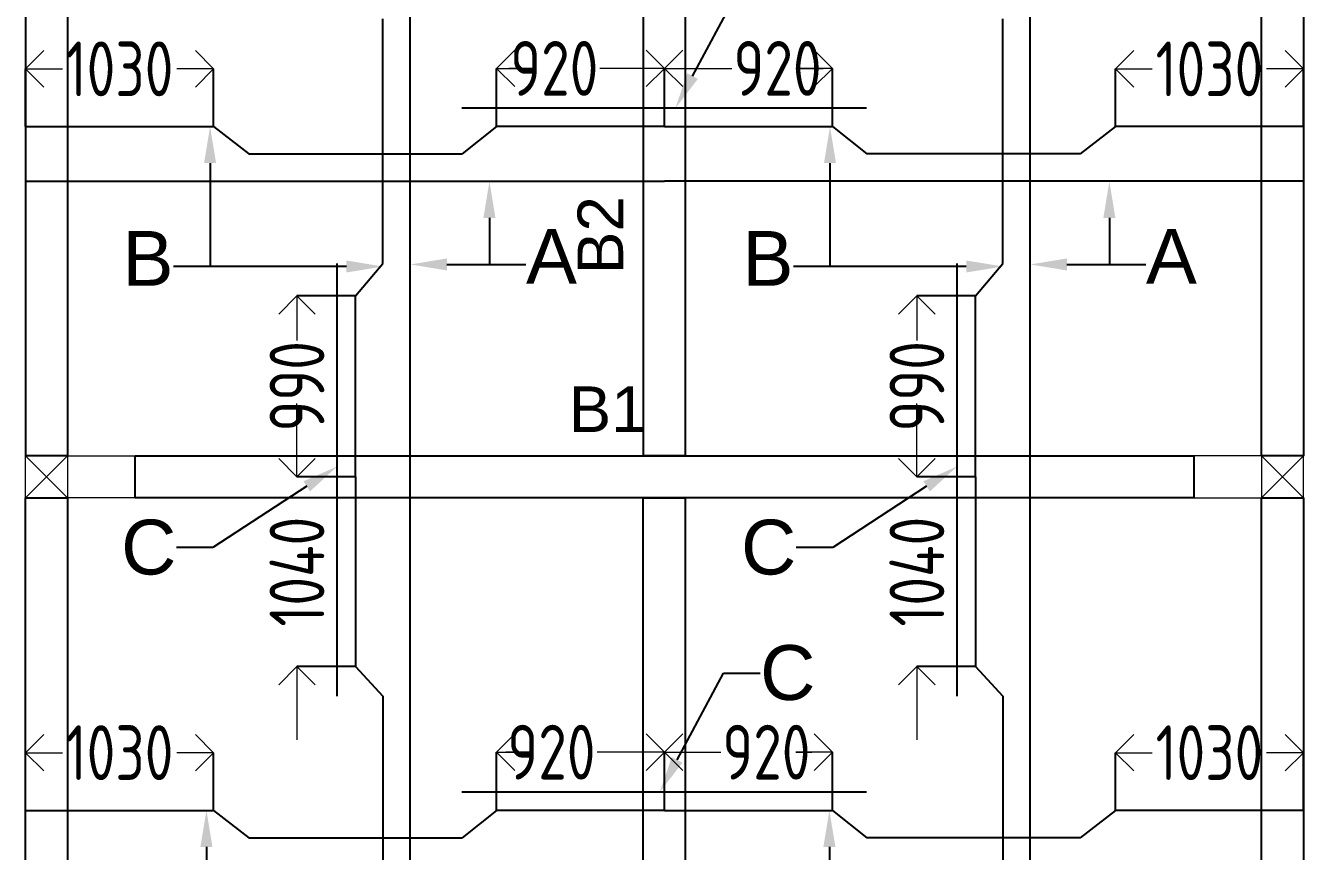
# Model space of a CAD drawing. Header units: inches. Extents: x -605 to 2991212, y -2872845 to 0.
# Drawn here: x 2827414 to 2834414, y -2288037 to -2283515 of the extents above; entities that cross this region are included whole.
import ezdxf
from ezdxf import colors
from ezdxf.entities.mleader import LeaderData, LeaderLine
from ezdxf.enums import TextEntityAlignment as Align
from ezdxf.math import Vec2, Vec3

# ---------------------------------------------------------------- set-up
doc = ezdxf.new("R2010")
doc.units = ezdxf.units.IN
doc.header["$LTSCALE"] = 600
doc.header["$MEASUREMENT"] = 0
for name, color, linetype, lineweight in [('rDIMension', 1, 'Continuous', 18), ('rRCC 2', 40, 'Continuous', 15), ('rREINF 1', 1, 'Continuous', 25)]:
    doc.layers.add(name, color=color, linetype=linetype, lineweight=lineweight)
doc.layers.add('see level', color=2, linetype='Continuous')
doc.styles.add('DIM', font='geniso.shx', dxfattribs={"width": 0.85})
doc.styles.get("Standard").update_dxf_attribs({"font": 'arial.ttf'})
doc.dimstyles.new('ST-100', dxfattribs={"dimscale": 100, "dimtxt": 2.5, "dimasz": 2, "dimexe": 0.18, "dimexo": 0.0625, "dimgap": 0.2, "dimtad": 0, "dimdec": 0, "dimzin": 0, "dimdsep": 46, "dimtxsty": 'DIM', "dimblk": 'OPEN90', "dimcen": 0.09, "dimclrd": 256, "dimclrt": 7, "dimadec": 0, "dimazin": 0, "dimtfac": 1, "dimtdec": 0, "dimtofl": 0, "dimtmove": 0, "dimatfit": 3, "dimldrblk": 'OPEN90', "dimfxl": 1, "dimtolj": 1, "dimtzin": 0, "dimlwd": -1, "dimarcsym": 0})

# ---------------------------------------------------------------- blocks, each defined once
blk = doc.blocks.new('_Open90')
at = {"color": 0, "linetype": 'ByBlock', "lineweight": -2}
for p, q in [((-0.5, 0.5), (0, 0)), ((0, 0), (-1, 0)), ((0, 0), (-0.5, -0.5))]:
    blk.add_line(p, q, dxfattribs=at)
blk = doc.blocks.new('*D1298')
at = {"layer": 'Defpoints', "color": 0, "linetype": 'ByBlock'}
for p in [(2828444.5, -2283752), (2827414.5, -2284067.7), (2828444.5, -2284067.7)]:
    blk.add_point(p, dxfattribs=at)
at = {"layer": 'rDIMension', "color": 0, "linetype": 'ByBlock', "lineweight": -2}
for p, q in [((2827414.5, -2284067.7), (2827414.5, -2283752)), ((2828444.5, -2284067.7), (2828444.5, -2283752))]:
    blk.add_line(p, q, dxfattribs=at)
at = {"layer": 'rDIMension'}
for p, q in [((2827614.5, -2283752), (2827616.1, -2283752)), ((2828244.5, -2283752), (2828242.8, -2283752))]:
    blk.add_line(p, q, dxfattribs=at)
at = {"layer": 'rDIMension', "linetype": 'ByBlock', "xscale": 200, "yscale": 200, "zscale": 200, "rotation": 180}
blk.add_blockref('_Open90', (2827414.5, -2283752), dxfattribs=at)
at = {"layer": 'rDIMension', "linetype": 'ByBlock', "xscale": 200, "yscale": 200, "zscale": 200}
blk.add_blockref('_Open90', (2828444.5, -2283752), dxfattribs=at)
at = {"layer": 'rDIMension', "color": 7, "linetype": 'ByBlock', "insert": (2827929.5, -2283752), "char_height": 300, "attachment_point": 5, "style": 'DIM'}
blk.add_mtext('\\A1;1030', dxfattribs=at)
blk = doc.blocks.new('*D1299')
at = {"layer": 'Defpoints', "color": 0, "linetype": 'ByBlock'}
for p in [(2830914.5, -2283749.3), (2829994.5, -2284067.7), (2830914.5, -2284067.7)]:
    blk.add_point(p, dxfattribs=at)
at = {"layer": 'rDIMension', "color": 0, "linetype": 'ByBlock', "lineweight": -2}
for p, q in [((2829994.5, -2284067.7), (2829994.5, -2283749.3)), ((2830914.5, -2284067.7), (2830914.5, -2283749.3))]:
    blk.add_line(p, q, dxfattribs=at)
at = {"layer": 'rDIMension'}
for p, q in [((2830194.5, -2283749.3), (2830061.2, -2283749.3)), ((2830714.5, -2283749.3), (2830560.4, -2283749.3))]:
    blk.add_line(p, q, dxfattribs=at)
at = {"layer": 'rDIMension', "linetype": 'ByBlock', "xscale": 200, "yscale": 200, "zscale": 200, "rotation": 180}
blk.add_blockref('_Open90', (2829994.5, -2283749.3), dxfattribs=at)
at = {"layer": 'rDIMension', "linetype": 'ByBlock', "xscale": 200, "yscale": 200, "zscale": 200}
blk.add_blockref('_Open90', (2830914.5, -2283749.3), dxfattribs=at)
at = {"layer": 'rDIMension', "color": 7, "linetype": 'ByBlock', "insert": (2830310.8, -2283749.3), "char_height": 300, "attachment_point": 5, "style": 'DIM'}
blk.add_mtext('\\A1;920', dxfattribs=at)
blk = doc.blocks.new('*D1300')
at = {"layer": 'Defpoints', "color": 0, "linetype": 'ByBlock'}
for p in [(2833384.5, -2283752), (2833384.5, -2284067.7), (2834414.5, -2284067.7)]:
    blk.add_point(p, dxfattribs=at)
at = {"layer": 'rDIMension', "color": 0, "linetype": 'ByBlock', "lineweight": -2}
for p, q in [((2833384.5, -2284067.7), (2833384.5, -2283752)), ((2834414.5, -2284067.7), (2834414.5, -2283752))]:
    blk.add_line(p, q, dxfattribs=at)
at = {"layer": 'rDIMension'}
for p, q in [((2833584.5, -2283752), (2833586.1, -2283752)), ((2834214.5, -2283752), (2834212.8, -2283752))]:
    blk.add_line(p, q, dxfattribs=at)
at = {"layer": 'rDIMension', "linetype": 'ByBlock', "xscale": 200, "yscale": 200, "zscale": 200, "rotation": 180}
blk.add_blockref('_Open90', (2833384.5, -2283752), dxfattribs=at)
at = {"layer": 'rDIMension', "linetype": 'ByBlock', "xscale": 200, "yscale": 200, "zscale": 200}
blk.add_blockref('_Open90', (2834414.5, -2283752), dxfattribs=at)
at = {"layer": 'rDIMension', "color": 7, "linetype": 'ByBlock', "insert": (2833899.5, -2283752), "char_height": 300, "attachment_point": 5, "style": 'DIM'}
blk.add_mtext('\\A1;1030', dxfattribs=at)
blk = doc.blocks.new('*D1301')
at = {"layer": 'Defpoints', "color": 0, "linetype": 'ByBlock'}
for p in [(2830914.5, -2283749.3), (2830914.5, -2284067.7), (2831834.5, -2284067.7)]:
    blk.add_point(p, dxfattribs=at)
at = {"layer": 'rDIMension', "color": 0, "linetype": 'ByBlock', "lineweight": -2}
for p, q in [((2830914.5, -2284067.7), (2830914.5, -2283749.3)), ((2831834.5, -2284067.7), (2831834.5, -2283749.3))]:
    blk.add_line(p, q, dxfattribs=at)
at = {"layer": 'rDIMension'}
for p, q in [((2831114.5, -2283749.3), (2831284.2, -2283749.3)), ((2831634.5, -2283749.3), (2831783.4, -2283749.3))]:
    blk.add_line(p, q, dxfattribs=at)
at = {"layer": 'rDIMension', "linetype": 'ByBlock', "xscale": 200, "yscale": 200, "zscale": 200, "rotation": 180}
blk.add_blockref('_Open90', (2830914.5, -2283749.3), dxfattribs=at)
at = {"layer": 'rDIMension', "linetype": 'ByBlock', "xscale": 200, "yscale": 200, "zscale": 200}
blk.add_blockref('_Open90', (2831834.5, -2283749.3), dxfattribs=at)
at = {"layer": 'rDIMension', "color": 7, "linetype": 'ByBlock', "insert": (2831533.8, -2283749.3), "char_height": 300, "attachment_point": 5, "style": 'DIM'}
blk.add_mtext('\\A1;920', dxfattribs=at)
blk = doc.blocks.new('*D1302')
at = {"layer": 'Defpoints', "color": 0, "linetype": 'ByBlock'}
for p in [(2828444.5, -2287496.1), (2827414.5, -2287811.8), (2828444.5, -2287811.8)]:
    blk.add_point(p, dxfattribs=at)
at = {"layer": 'rDIMension', "color": 0, "linetype": 'ByBlock', "lineweight": -2}
for p, q in [((2827414.5, -2287811.8), (2827414.5, -2287496.1)), ((2828444.5, -2287811.8), (2828444.5, -2287496.1))]:
    blk.add_line(p, q, dxfattribs=at)
at = {"layer": 'rDIMension'}
for p, q in [((2827614.5, -2287496.1), (2827616.1, -2287496.1)), ((2828244.5, -2287496.1), (2828242.8, -2287496.1))]:
    blk.add_line(p, q, dxfattribs=at)
at = {"layer": 'rDIMension', "linetype": 'ByBlock', "xscale": 200, "yscale": 200, "zscale": 200, "rotation": 180}
blk.add_blockref('_Open90', (2827414.5, -2287496.1), dxfattribs=at)
at = {"layer": 'rDIMension', "linetype": 'ByBlock', "xscale": 200, "yscale": 200, "zscale": 200}
blk.add_blockref('_Open90', (2828444.5, -2287496.1), dxfattribs=at)
at = {"layer": 'rDIMension', "color": 7, "linetype": 'ByBlock', "insert": (2827929.5, -2287496.1), "char_height": 300, "attachment_point": 5, "style": 'DIM'}
blk.add_mtext('\\A1;1030', dxfattribs=at)
blk = doc.blocks.new('*D1303')
at = {"layer": 'Defpoints', "color": 0, "linetype": 'ByBlock'}
for p in [(2830914.5, -2287493.4), (2829994.5, -2287811.8), (2830914.5, -2287811.8)]:
    blk.add_point(p, dxfattribs=at)
at = {"layer": 'rDIMension', "color": 0, "linetype": 'ByBlock', "lineweight": -2}
for p, q in [((2829994.5, -2287811.8), (2829994.5, -2287493.4)), ((2830914.5, -2287811.8), (2830914.5, -2287493.4))]:
    blk.add_line(p, q, dxfattribs=at)
at = {"layer": 'rDIMension'}
for p, q in [((2830194.5, -2287493.4), (2830045.6, -2287493.4)), ((2830714.5, -2287493.4), (2830544.8, -2287493.4))]:
    blk.add_line(p, q, dxfattribs=at)
at = {"layer": 'rDIMension', "linetype": 'ByBlock', "xscale": 200, "yscale": 200, "zscale": 200, "rotation": 180}
blk.add_blockref('_Open90', (2829994.5, -2287493.4), dxfattribs=at)
at = {"layer": 'rDIMension', "linetype": 'ByBlock', "xscale": 200, "yscale": 200, "zscale": 200}
blk.add_blockref('_Open90', (2830914.5, -2287493.4), dxfattribs=at)
at = {"layer": 'rDIMension', "color": 7, "linetype": 'ByBlock', "insert": (2830295.2, -2287493.4), "char_height": 300, "attachment_point": 5, "style": 'DIM'}
blk.add_mtext('\\A1;920', dxfattribs=at)
blk = doc.blocks.new('*D1304')
at = {"layer": 'Defpoints', "color": 0, "linetype": 'ByBlock'}
for p in [(2833384.5, -2287496.1), (2833384.5, -2287811.8), (2834414.5, -2287811.8)]:
    blk.add_point(p, dxfattribs=at)
at = {"layer": 'rDIMension', "color": 0, "linetype": 'ByBlock', "lineweight": -2}
for p, q in [((2833384.5, -2287811.8), (2833384.5, -2287496.1)), ((2834414.5, -2287811.8), (2834414.5, -2287496.1))]:
    blk.add_line(p, q, dxfattribs=at)
at = {"layer": 'rDIMension'}
for p, q in [((2833584.5, -2287496.1), (2833586.1, -2287496.1)), ((2834214.5, -2287496.1), (2834212.8, -2287496.1))]:
    blk.add_line(p, q, dxfattribs=at)
at = {"layer": 'rDIMension', "linetype": 'ByBlock', "xscale": 200, "yscale": 200, "zscale": 200, "rotation": 180}
blk.add_blockref('_Open90', (2833384.5, -2287496.1), dxfattribs=at)
at = {"layer": 'rDIMension', "linetype": 'ByBlock', "xscale": 200, "yscale": 200, "zscale": 200}
blk.add_blockref('_Open90', (2834414.5, -2287496.1), dxfattribs=at)
at = {"layer": 'rDIMension', "color": 7, "linetype": 'ByBlock', "insert": (2833899.5, -2287496.1), "char_height": 300, "attachment_point": 5, "style": 'DIM'}
blk.add_mtext('\\A1;1030', dxfattribs=at)
blk = doc.blocks.new('*D1188')
at = {"layer": 'Defpoints', "color": 0, "linetype": 'ByBlock'}
for p in [(2829222, -2285985), (2828901.3, -2287025), (2829222, -2287025)]:
    blk.add_point(p, dxfattribs=at)
at = {"layer": 'rDIMension'}
for p, q in [((2828901.3, -2285785), (2828901.3, -2285585)), ((2828901.3, -2287225), (2828901.3, -2287425))]:
    blk.add_line(p, q, dxfattribs=at)
at = {"layer": 'rDIMension', "color": 0, "linetype": 'ByBlock', "lineweight": -2}
for p, q in [((2829222, -2285985), (2828901.3, -2285985)), ((2829222, -2287025), (2828901.3, -2287025))]:
    blk.add_line(p, q, dxfattribs=at)
at = {"layer": 'rDIMension', "linetype": 'ByBlock', "xscale": 200, "yscale": 200, "zscale": 200}
for p, rotation in [((2828901.3, -2285985), 270), ((2828901.3, -2287025), 90)]:
    blk.add_blockref('_Open90', p, dxfattribs=dict(at, rotation=rotation))
at = {"layer": 'rDIMension', "color": 7, "linetype": 'ByBlock', "insert": (2828901.3, -2286505), "char_height": 300, "attachment_point": 5, "rotation": 90, "style": 'DIM'}
blk.add_mtext('\\A1;1040', dxfattribs=at)
blk = doc.blocks.new('*D1190')
at = {"layer": 'Defpoints', "color": 0, "linetype": 'ByBlock'}
for p in [(2832617.8, -2285985), (2832297.1, -2287025), (2832617.8, -2287025)]:
    blk.add_point(p, dxfattribs=at)
at = {"layer": 'rDIMension'}
for p, q in [((2832297.1, -2285785), (2832297.1, -2285585)), ((2832297.1, -2287225), (2832297.1, -2287425))]:
    blk.add_line(p, q, dxfattribs=at)
at = {"layer": 'rDIMension', "color": 0, "linetype": 'ByBlock', "lineweight": -2}
for p, q in [((2832617.8, -2285985), (2832297.1, -2285985)), ((2832617.8, -2287025), (2832297.1, -2287025))]:
    blk.add_line(p, q, dxfattribs=at)
at = {"layer": 'rDIMension', "linetype": 'ByBlock', "xscale": 200, "yscale": 200, "zscale": 200}
for p, rotation in [((2832297.1, -2285985), 270), ((2832297.1, -2287025), 90)]:
    blk.add_blockref('_Open90', p, dxfattribs=dict(at, rotation=rotation))
at = {"layer": 'rDIMension', "color": 7, "linetype": 'ByBlock', "insert": (2832297.1, -2286505), "char_height": 300, "attachment_point": 5, "rotation": 90, "style": 'DIM'}
blk.add_mtext('\\A1;1040', dxfattribs=at)
blk = doc.blocks.new('*D1191')
at = {"layer": 'Defpoints', "color": 0, "linetype": 'ByBlock'}
for p in [(2831834.5, -2287493.4), (2830914.5, -2287811.8), (2831834.5, -2287811.8)]:
    blk.add_point(p, dxfattribs=at)
at = {"layer": 'rDIMension', "color": 0, "linetype": 'ByBlock', "lineweight": -2}
for p, q in [((2830914.5, -2287811.8), (2830914.5, -2287493.4)), ((2831834.5, -2287811.8), (2831834.5, -2287493.4))]:
    blk.add_line(p, q, dxfattribs=at)
at = {"layer": 'rDIMension'}
for p, q in [((2831114.5, -2287493.4), (2831223.2, -2287493.4)), ((2831634.5, -2287493.4), (2831722.4, -2287493.4))]:
    blk.add_line(p, q, dxfattribs=at)
at = {"layer": 'rDIMension', "linetype": 'ByBlock', "xscale": 200, "yscale": 200, "zscale": 200, "rotation": 180}
blk.add_blockref('_Open90', (2830914.5, -2287493.4), dxfattribs=at)
at = {"layer": 'rDIMension', "linetype": 'ByBlock', "xscale": 200, "yscale": 200, "zscale": 200}
blk.add_blockref('_Open90', (2831834.5, -2287493.4), dxfattribs=at)
at = {"layer": 'rDIMension', "color": 7, "linetype": 'ByBlock', "insert": (2831472.8, -2287493.4), "char_height": 300, "attachment_point": 5, "style": 'DIM'}
blk.add_mtext('\\A1;920', dxfattribs=at)
blk = doc.blocks.new('*D1192')
at = {"layer": 'Defpoints', "color": 0, "linetype": 'ByBlock'}
for p in [(2828901.3, -2284995), (2829222, -2284995), (2829222, -2285985)]:
    blk.add_point(p, dxfattribs=at)
at = {"layer": 'rDIMension', "color": 0, "linetype": 'ByBlock', "lineweight": -2}
for p, q in [((2829222, -2284995), (2828901.3, -2284995)), ((2829222, -2285985), (2828901.3, -2285985))]:
    blk.add_line(p, q, dxfattribs=at)
at = {"layer": 'rDIMension'}
for p, q in [((2828901.3, -2285195), (2828901.3, -2285239.9)), ((2828901.3, -2285785), (2828901.3, -2285740.1))]:
    blk.add_line(p, q, dxfattribs=at)
at = {"layer": 'rDIMension', "linetype": 'ByBlock', "xscale": 200, "yscale": 200, "zscale": 200}
for p, rotation in [((2828901.3, -2284995), 90), ((2828901.3, -2285985), 270)]:
    blk.add_blockref('_Open90', p, dxfattribs=dict(at, rotation=rotation))
at = {"layer": 'rDIMension', "color": 7, "linetype": 'ByBlock', "insert": (2828901.3, -2285490), "char_height": 300, "attachment_point": 5, "rotation": 90, "style": 'DIM'}
blk.add_mtext('\\A1;990', dxfattribs=at)
blk = doc.blocks.new('*D1194')
at = {"layer": 'Defpoints', "color": 0, "linetype": 'ByBlock'}
for p in [(2832297.1, -2284995), (2832617.8, -2284995), (2832617.8, -2285985)]:
    blk.add_point(p, dxfattribs=at)
at = {"layer": 'rDIMension', "color": 0, "linetype": 'ByBlock', "lineweight": -2}
for p, q in [((2832617.8, -2284995), (2832297.1, -2284995)), ((2832617.8, -2285985), (2832297.1, -2285985))]:
    blk.add_line(p, q, dxfattribs=at)
at = {"layer": 'rDIMension'}
for p, q in [((2832297.1, -2285195), (2832297.1, -2285239.9)), ((2832297.1, -2285785), (2832297.1, -2285740.1))]:
    blk.add_line(p, q, dxfattribs=at)
at = {"layer": 'rDIMension', "linetype": 'ByBlock', "xscale": 200, "yscale": 200, "zscale": 200}
for p, rotation in [((2832297.1, -2284995), 90), ((2832297.1, -2285985), 270)]:
    blk.add_blockref('_Open90', p, dxfattribs=dict(at, rotation=rotation))
at = {"layer": 'rDIMension', "color": 7, "linetype": 'ByBlock', "insert": (2832297.1, -2285490), "char_height": 300, "attachment_point": 5, "rotation": 90, "style": 'DIM'}
blk.add_mtext('\\A1;990', dxfattribs=at)

msp = doc.modelspace()

# ---------------------------------------------------------------- linework, layer by layer
at = {"color": 4, "linetype": 'ByBlock'}
for points in [[(2829522, -2285985), (2829522, -2282310.6)], [(2832917.8, -2285985), (2832917.8, -2282310.6)], [(2829372, -2284818.2), (2829372, -2283477.4)], [(2832767.8, -2284818.2), (2832767.8, -2283477.4)], [(2832020.5, -2283967.7), (2829804, -2283967.7)], [(2827414.5, -2284067.7), (2828444.5, -2284067.7), (2828637.7, -2284217.7)], [(2830914.5, -2284067.7), (2829994.5, -2284067.7), (2829806.2, -2284217.7)], [(2830914.5, -2284067.7), (2831834.5, -2284067.7), (2832022.7, -2284217.7)], [(2834414.5, -2284067.7), (2833384.5, -2284067.7), (2833191.2, -2284217.7)], [(2828637.7, -2284217.7), (2829806.2, -2284217.7)], [(2833191.2, -2284217.7), (2832022.7, -2284217.7)], [(2827414.5, -2284367.7), (2830914.5, -2284367.7)], [(2834414.5, -2284367.7), (2830914.5, -2284367.7)], [(2829122, -2287186.8), (2829122, -2284818.2)], [(2829222, -2285985), (2829222, -2284995), (2829372, -2284818.2)], [(2832517.8, -2287186.8), (2832517.8, -2284818.2)], [(2832617.8, -2285985), (2832617.8, -2284995), (2832767.8, -2284818.2)], [(2829222, -2285985), (2829222, -2287025), (2829372, -2287186.8)], [(2829522, -2289875), (2829522, -2285985)], [(2832617.8, -2285985), (2832617.8, -2287025), (2832767.8, -2287186.8)], [(2832917.8, -2289875), (2832917.8, -2285985)], [(2829372, -2287186.8), (2829372, -2288673.2)], [(2832767.8, -2287186.8), (2832767.8, -2288673.2)], [(2832020.5, -2287711.8), (2829804, -2287711.8)], [(2827414.5, -2287811.8), (2828444.5, -2287811.8), (2828637.7, -2287961.8)], [(2830914.5, -2287811.8), (2829994.5, -2287811.8), (2829806.2, -2287961.8)], [(2830914.5, -2287811.8), (2831834.5, -2287811.8), (2832022.7, -2287961.8)], [(2834414.5, -2287811.8), (2833384.5, -2287811.8), (2833191.2, -2287961.8)], [(2828637.7, -2287961.8), (2829806.2, -2287961.8)], [(2833191.2, -2287961.8), (2832022.7, -2287961.8)]]:
    msp.add_lwpolyline(points, dxfattribs=at)
at = {"color": 1, "linetype": 'ByBlock'}
for points in [[(2827416.6, -2282425.6), (2827644.5, -2282425.6), (2827644.5, -2285870), (2827416.6, -2285870)], [(2830799.4, -2282425.6), (2831027.3, -2282425.6), (2831027.3, -2285870), (2830799.4, -2285870)], [(2834184.5, -2282425.6), (2834414.5, -2282425.6), (2834414.5, -2285870), (2834184.5, -2285870)], [(2828014.5, -2285870), (2833814.5, -2285870), (2833814.5, -2286100), (2828014.5, -2286100)], [(2827414.5, -2286100), (2827644.5, -2286100), (2827644.5, -2289760), (2827414.5, -2289760)], [(2830797.3, -2286100), (2831027.3, -2286100), (2831027.3, -2289760), (2830797.3, -2289760)], [(2834184.5, -2286100), (2834414.5, -2286100), (2834414.5, -2289760), (2834184.5, -2289760)]]:
    msp.add_lwpolyline(points, close=True, dxfattribs=at)
at = {"layer": 'rRCC 2', "color": 6}
for p, q in [((2827414.5, -2285870), (2827644.5, -2286100)), ((2827414.5, -2286100), (2827644.5, -2285870)), ((2834414.5, -2285870), (2834184.5, -2286100)), ((2834414.5, -2286100), (2834184.5, -2285870))]:
    msp.add_line(p, q, dxfattribs=at)
for points in [[(2827414.5, -2286100), (2827414.5, -2285870), (2828014.5, -2285870), (2828014.5, -2286100)], [(2827414.5, -2285870), (2827644.5, -2285870), (2827644.5, -2286100), (2827414.5, -2286100)], [(2834414.5, -2286100), (2834414.5, -2285870), (2833814.5, -2285870), (2833814.5, -2286100)], [(2834414.5, -2285870), (2834184.5, -2285870), (2834184.5, -2286100), (2834414.5, -2286100)]]:
    msp.add_lwpolyline(points, close=True, dxfattribs=at)
at = {"layer": 'see level', "color": 4, "linetype": 'ByBlock', "lineweight": 20}
msp.add_line((2827644.5, -2285870), (2827414.5, -2285870), dxfattribs=at)

# ---------------------------------------------------------------- texts
at = {"layer": 'rRCC 2'}
msp.add_text('B2', height=250, rotation=90, dxfattribs=at).set_placement((2830563.1, -2284662.3), align=Align.MIDDLE_CENTER)
msp.add_text('B1', height=250, dxfattribs=at).set_placement((2830603.1, -2285615.7), align=Align.MIDDLE_CENTER)

# ---------------------------------------------------------------- dimensions: what is measured, and where the dimension line sits
at = {"layer": 'rDIMension', "color": 1, "linetype": 'ByBlock'}
for base, p1, p2, override, picture, middle in [((2828444.5, -2283752), (2827414.5, -2284067.7), (2828444.5, -2284067.7), {"dimtxt": 3, "dimasz": 2, "dimexe": 0, "dimexo": 0, "dimtmove": 1, "dimfxl": 1.25, "dimtfillclr": 256, "dimarcsym": 2}, '*D1298', (2827929.5, -2283752)), ((2830914.5, -2283749.3), (2829994.5, -2284067.7), (2830914.5, -2284067.7), {"dimtxt": 3, "dimexe": 0, "dimexo": 0, "dimtmove": 1, "dimfxl": 1.25, "dimtfillclr": 256, "dimarcsym": 2}, '*D1299', (2830310.8, -2283749.3)), ((2828444.5, -2287496.1), (2827414.5, -2287811.8), (2828444.5, -2287811.8), {"dimtxt": 3, "dimasz": 2, "dimexe": 0, "dimexo": 0, "dimtmove": 1, "dimfxl": 1.25, "dimtfillclr": 256, "dimarcsym": 2}, '*D1302', (2827929.5, -2287496.1)), ((2830914.5, -2287493.4), (2829994.5, -2287811.8), (2830914.5, -2287811.8), {"dimtxt": 3, "dimexe": 0, "dimexo": 0, "dimtmove": 1, "dimfxl": 1.25, "dimtfillclr": 256, "dimarcsym": 2}, '*D1303', (2830295.2, -2287493.4))]:
    dim = msp.add_linear_dim(base=base, p1=p1, p2=p2, dimstyle='ST-100', override=override, dxfattribs=at)
    dim.commit()
    dim.dimension.update_dxf_attribs({"geometry": picture, "text_midpoint": middle, "dimtype": 160})
for base, p1, p2, override, picture, middle in [((2830914.5, -2283749.3), (2831834.5, -2284067.7), (2830914.5, -2284067.7), {"dimtxt": 3, "dimexe": 0, "dimexo": 0, "dimtmove": 1, "dimfxl": 1.25, "dimtfillclr": 256, "dimarcsym": 2}, '*D1301', (2831533.8, -2283749.3)), ((2833384.5, -2283752), (2834414.5, -2284067.7), (2833384.5, -2284067.7), {"dimtxt": 3, "dimasz": 2, "dimexe": 0, "dimexo": 0, "dimtmove": 1, "dimfxl": 1.25, "dimtfillclr": 256, "dimarcsym": 2}, '*D1300', (2833899.5, -2283752)), ((2833384.5, -2287496.1), (2834414.5, -2287811.8), (2833384.5, -2287811.8), {"dimtxt": 3, "dimasz": 2, "dimexe": 0, "dimexo": 0, "dimtmove": 1, "dimfxl": 1.25, "dimtfillclr": 256, "dimarcsym": 2}, '*D1304', (2833899.5, -2287496.1))]:
    dim = msp.add_linear_dim(base=base, p1=p1, p2=p2, angle=180, dimstyle='ST-100', override=override, dxfattribs=at)
    dim.commit()
    dim.dimension.update_dxf_attribs({"geometry": picture, "text_midpoint": middle, "dimtype": 160})
for base, p1, p2, picture, middle in [((2828901.3, -2284995), (2829222, -2285985), (2829222, -2284995), '*D1192', (2828901.3, -2285490)), ((2832297.1, -2284995), (2832617.8, -2285985), (2832617.8, -2284995), '*D1194', (2832297.1, -2285490)), ((2828901.3, -2287025), (2829222, -2285985), (2829222, -2287025), '*D1188', (2828901.3, -2286505)), ((2832297.1, -2287025), (2832617.8, -2285985), (2832617.8, -2287025), '*D1190', (2832297.1, -2286505))]:
    dim = msp.add_linear_dim(base=base, p1=p1, p2=p2, angle=90, dimstyle='ST-100', override={"dimtxt": 3, "dimexe": 0, "dimexo": 0, "dimtmove": 1, "dimfxl": 1.25, "dimtfillclr": 256, "dimarcsym": 2}, dxfattribs=at)
    dim.commit()
    dim.dimension.update_dxf_attribs({"geometry": picture, "text_midpoint": middle})
at = {"layer": 'rDIMension', "color": 4, "linetype": 'ByBlock'}
dim = msp.add_linear_dim(base=(2831834.5, -2287493.4), p1=(2830914.5, -2287811.8), p2=(2831834.5, -2287811.8), dimstyle='ST-100', override={"dimtxt": 3, "dimexe": 0, "dimexo": 0, "dimtmove": 1, "dimfxl": 1.25, "dimtfillclr": 256, "dimarcsym": 2}, dxfattribs=at)
dim.commit()
dim.dimension.update_dxf_attribs({"geometry": '*D1191', "text_midpoint": (2831472.8, -2287493.4), "dimtype": 160})

# ---------------------------------------------------------------- leaders
at = {"layer": 'rREINF 1', "color": 3, "linetype": 'ByBlock'}
ml = msp.add_multileader_mtext('Standard', dxfattribs=at)
ml.set_content('C', color=3)
ml.set_leader_properties()
ml.build(insert=Vec2(0, 0))
ml.multileader.update_dxf_attribs({"text_top_attachment_type": 0, "text_bottom_attachment_type": 0, "dogleg_length": 200, "arrow_head_size": 200})
ctx = ml.context
ctx.base_point, ctx.char_height, ctx.arrow_head_size, ctx.landing_gap_size, ctx.plane_origin = Vec3(2831523.4, -2283315.8), 300, 200, 0.09, Vec3(2830552.6, -2284218.3)
notes = []
notes.append((ctx, [(0, (1, 1, 0), (2831323.4, -2283315.8), (1, 0), 200, [(0, [(2830974, -2283967.7)], 256, [])])]))
ctx.mtext.insert, ctx.mtext.flow_direction = Vec3(2831523.5, -2283163.3), 5
ml = msp.add_multileader_mtext('Standard', dxfattribs=at)
ml.set_content('B', color=3)
ml.set_leader_properties()
ml.build(insert=Vec2(0, 0))
ml.multileader.update_dxf_attribs({"text_top_attachment_type": 0, "text_bottom_attachment_type": 0, "dogleg_length": 200, "arrow_head_size": 200})
ctx = ml.context
ctx.base_point, ctx.char_height, ctx.arrow_head_size, ctx.landing_gap_size, ctx.plane_origin = Vec3(2827998.5, -2284834.1), 300, 200, 0.09, Vec3(2828459.3, -2284240.9)
ctx.text_align_type = 2
notes.append((ctx, [(0, (1, 1, 0), (2828425.2, -2284834.1), (-1, 0), 200, [(0, [(2828425.2, -2284067.7)], 256, [])])]))
ctx.mtext.insert, ctx.mtext.alignment, ctx.mtext.flow_direction = Vec3(2828225.1, -2284639.7), 3, 5
ml = msp.add_multileader_mtext('Standard', dxfattribs=at)
ml.set_content('B', color=3)
ml.set_leader_properties()
ml.build(insert=Vec2(0, 0))
ml.multileader.update_dxf_attribs({"text_top_attachment_type": 0, "text_bottom_attachment_type": 0, "dogleg_length": 200, "arrow_head_size": 200})
ctx = ml.context
ctx.base_point, ctx.char_height, ctx.arrow_head_size, ctx.landing_gap_size, ctx.plane_origin = Vec3(2831394.3, -2284834.1), 300, 200, 0.09, Vec3(2831855.1, -2284240.9)
ctx.text_align_type = 2
notes.append((ctx, [(0, (1, 1, 0), (2831821, -2284834.1), (-1, 0), 200, [(0, [(2831821, -2284067.7)], 256, [])])]))
ctx.mtext.insert, ctx.mtext.alignment, ctx.mtext.flow_direction = Vec3(2831620.9, -2284639.7), 3, 5
ml = msp.add_multileader_mtext('Standard', dxfattribs=at)
ml.set_content('A', color=3)
ml.set_leader_properties()
ml.build(insert=Vec2(0, 0))
ml.multileader.update_dxf_attribs({"text_top_attachment_type": 0, "text_bottom_attachment_type": 0, "dogleg_length": 200, "arrow_head_size": 200})
ctx = ml.context
ctx.base_point, ctx.char_height, ctx.arrow_head_size, ctx.landing_gap_size, ctx.plane_origin = Vec3(2830155.5, -2284822.9), 300, 200, 0.09, Vec3(2830108.9, -2284229.7)
notes.append((ctx, [(0, (1, 1, 0), (2829955.5, -2284822.9), (1, 0), 200, [(0, [(2829955.5, -2284367.7)], 256, [])])]))
ctx.mtext.insert, ctx.mtext.flow_direction = Vec3(2830155.6, -2284628.5), 5
ml = msp.add_multileader_mtext('Standard', dxfattribs=at)
ml.set_content('A', color=3)
ml.set_leader_properties()
ml.build(insert=Vec2(0, 0))
ml.multileader.update_dxf_attribs({"text_top_attachment_type": 0, "text_bottom_attachment_type": 0, "dogleg_length": 200, "arrow_head_size": 200})
ctx = ml.context
ctx.base_point, ctx.char_height, ctx.arrow_head_size, ctx.landing_gap_size, ctx.plane_origin = Vec3(2833551.3, -2284822.9), 300, 200, 0.09, Vec3(2833504.8, -2284229.7)
notes.append((ctx, [(0, (1, 1, 0), (2833351.3, -2284822.9), (1, 0), 200, [(0, [(2833351.3, -2284367.7)], 256, [])])]))
ctx.mtext.insert, ctx.mtext.flow_direction = Vec3(2833551.4, -2284628.5), 5
ml = msp.add_multileader_mtext('Standard', dxfattribs=at)
ml.set_content('', color=3)
ml.set_leader_properties()
ml.build(insert=Vec2(0, 0))
ml.multileader.update_dxf_attribs({"text_top_attachment_type": 0, "text_bottom_attachment_type": 0, "dogleg_length": 200, "arrow_head_size": 200})
ctx = ml.context
ctx.base_point, ctx.char_height, ctx.arrow_head_size, ctx.landing_gap_size, ctx.plane_origin = Vec3(2828371.4, -2284834.1), 300, 200, 0.09, Vec3(2829175, -2284834.1)
ctx.text_align_type = 2
notes.append((ctx, [(0, (1, 1, 0), (2828571.6, -2284834.1), (-1, 0), 200, [(0, [(2829372, -2284834.1)], 256, [])])]))
ctx.mtext.insert, ctx.mtext.alignment, ctx.mtext.flow_direction = Vec3(2828371.5, -2284684.1), 3, 5
ml = msp.add_multileader_mtext('Standard', dxfattribs=at)
ml.set_content('', color=3)
ml.set_leader_properties()
ml.build(insert=Vec2(0, 0))
ml.multileader.update_dxf_attribs({"text_top_attachment_type": 0, "text_bottom_attachment_type": 0, "dogleg_length": 200, "arrow_head_size": 200})
ctx = ml.context
ctx.base_point, ctx.char_height, ctx.arrow_head_size, ctx.landing_gap_size, ctx.plane_origin = Vec3(2830155.5, -2284822.9), 300, 200, 0.09, Vec3(2829539.7, -2284822.9)
notes.append((ctx, [(0, (1, 1, 0), (2829955.5, -2284822.9), (1, 0), 200, [(0, [(2829522.8, -2284822.9)], 256, [])])]))
ctx.mtext.insert, ctx.mtext.flow_direction = Vec3(2830155.6, -2284672.9), 5
ml = msp.add_multileader_mtext('Standard', dxfattribs=at)
ml.set_content('', color=3)
ml.set_leader_properties()
ml.build(insert=Vec2(0, 0))
ml.multileader.update_dxf_attribs({"text_top_attachment_type": 0, "text_bottom_attachment_type": 0, "dogleg_length": 200, "arrow_head_size": 200})
ctx = ml.context
ctx.base_point, ctx.char_height, ctx.arrow_head_size, ctx.landing_gap_size, ctx.plane_origin = Vec3(2831767.2, -2284834.1), 300, 200, 0.09, Vec3(2832570.8, -2284834.1)
ctx.text_align_type = 2
notes.append((ctx, [(0, (1, 1, 0), (2831967.4, -2284834.1), (-1, 0), 200, [(0, [(2832767.8, -2284834.1)], 256, [])])]))
ctx.mtext.insert, ctx.mtext.alignment, ctx.mtext.flow_direction = Vec3(2831767.3, -2284684.1), 3, 5
ml = msp.add_multileader_mtext('Standard', dxfattribs=at)
ml.set_content('', color=3)
ml.set_leader_properties()
ml.build(insert=Vec2(0, 0))
ml.multileader.update_dxf_attribs({"text_top_attachment_type": 0, "text_bottom_attachment_type": 0, "dogleg_length": 200, "arrow_head_size": 200})
ctx = ml.context
ctx.base_point, ctx.char_height, ctx.arrow_head_size, ctx.landing_gap_size, ctx.plane_origin = Vec3(2833551.3, -2284822.9), 300, 200, 0.09, Vec3(2832935.5, -2284822.9)
notes.append((ctx, [(0, (1, 1, 0), (2833351.3, -2284822.9), (1, 0), 200, [(0, [(2832918.6, -2284822.9)], 256, [])])]))
ctx.mtext.insert, ctx.mtext.flow_direction = Vec3(2833551.4, -2284672.9), 5
ml = msp.add_multileader_mtext('Standard', dxfattribs=at)
ml.set_content('C', color=3)
ml.set_leader_properties()
ml.build(insert=Vec2(0, 0))
ml.multileader.update_dxf_attribs({"text_top_attachment_type": 0, "text_bottom_attachment_type": 0, "dogleg_length": 200, "arrow_head_size": 200})
ctx = ml.context
ctx.base_point, ctx.char_height, ctx.arrow_head_size, ctx.landing_gap_size, ctx.plane_origin = Vec3(2827975.2, -2286373), 300, 200, 0.09, Vec3(2828871.5, -2285970.5)
ctx.text_align_type = 2
notes.append((ctx, [(1, (1, 1, 0), (2828440.6, -2286373), (-1, 0), 200, [(0, [(2829122, -2285928.5)], 256, [])])]))
ctx.mtext.insert, ctx.mtext.alignment, ctx.mtext.flow_direction = Vec3(2828240.5, -2286220.4), 3, 5
ml = msp.add_multileader_mtext('Standard', dxfattribs=at)
ml.set_content('C', color=3)
ml.set_leader_properties()
ml.build(insert=Vec2(0, 0))
ml.multileader.update_dxf_attribs({"text_top_attachment_type": 0, "text_bottom_attachment_type": 0, "dogleg_length": 200, "arrow_head_size": 200})
ctx = ml.context
ctx.base_point, ctx.char_height, ctx.arrow_head_size, ctx.landing_gap_size, ctx.plane_origin = Vec3(2831371, -2286373), 300, 200, 0.09, Vec3(2832267.3, -2285970.5)
ctx.text_align_type = 2
notes.append((ctx, [(1, (1, 1, 0), (2831836.4, -2286373), (-1, 0), 200, [(0, [(2832517.8, -2285928.5)], 256, [])])]))
ctx.mtext.insert, ctx.mtext.alignment, ctx.mtext.flow_direction = Vec3(2831636.3, -2286220.4), 3, 5
ml = msp.add_multileader_mtext('Standard', dxfattribs=at)
ml.set_content('C', color=3)
ml.set_leader_properties()
ml.build(insert=Vec2(0, 0))
ml.multileader.update_dxf_attribs({"text_top_attachment_type": 0, "text_bottom_attachment_type": 0, "dogleg_length": 200, "arrow_head_size": 200})
ctx = ml.context
ctx.base_point, ctx.char_height, ctx.arrow_head_size, ctx.landing_gap_size, ctx.plane_origin = Vec3(2831438.3, -2287059.9), 300, 200, 0.09, Vec3(2830467.4, -2287962.4)
notes.append((ctx, [(0, (1, 1, 0), (2831238.3, -2287059.9), (1, 0), 200, [(0, [(2830888.8, -2287711.8)], 256, [])])]))
ctx.mtext.insert, ctx.mtext.flow_direction = Vec3(2831438.3, -2286907.4), 5
ml = msp.add_multileader_mtext('Standard', dxfattribs=at)
ml.set_content('B', color=3)
ml.set_leader_properties()
ml.build(insert=Vec2(0, 0))
ml.multileader.update_dxf_attribs({"text_top_attachment_type": 0, "text_bottom_attachment_type": 0, "dogleg_length": 200, "arrow_head_size": 200})
ctx = ml.context
ctx.base_point, ctx.char_height, ctx.arrow_head_size, ctx.landing_gap_size, ctx.plane_origin = Vec3(2827978.6, -2288578.2), 300, 200, 0.09, Vec3(2828439.4, -2287984.9)
ctx.text_align_type = 2
notes.append((ctx, [(0, (1, 1, 0), (2828405.3, -2288578.2), (-1, 0), 200, [(0, [(2828405.3, -2287811.8)], 256, [])])]))
ctx.mtext.insert, ctx.mtext.alignment, ctx.mtext.flow_direction = Vec3(2828205.2, -2288383.8), 3, 5
ml = msp.add_multileader_mtext('Standard', dxfattribs=at)
ml.set_content('B', color=3)
ml.set_leader_properties()
ml.build(insert=Vec2(0, 0))
ml.multileader.update_dxf_attribs({"text_top_attachment_type": 0, "text_bottom_attachment_type": 0, "dogleg_length": 200, "arrow_head_size": 200})
ctx = ml.context
ctx.base_point, ctx.char_height, ctx.arrow_head_size, ctx.landing_gap_size, ctx.plane_origin = Vec3(2831391, -2288578.2), 300, 200, 0.09, Vec3(2831851.8, -2287984.9)
ctx.text_align_type = 2
notes.append((ctx, [(0, (1, 1, 0), (2831817.7, -2288578.2), (-1, 0), 200, [(0, [(2831817.7, -2287811.8)], 256, [])])]))
ctx.mtext.insert, ctx.mtext.alignment, ctx.mtext.flow_direction = Vec3(2831617.6, -2288383.8), 3, 5
for ctx, leaders in notes:
    for number, flags, end, landing, length, lines in leaders:
        leader = LeaderData()
        leader.index, (leader.has_last_leader_line, leader.has_dogleg_vector, leader.attachment_direction) = number, flags
        leader.last_leader_point, leader.dogleg_vector, leader.dogleg_length = Vec3(end), Vec3(landing), length
        for number, points, colour, breaks in lines:
            line = LeaderLine()
            line.index, line.vertices, line.color, line.breaks = number, Vec3.list(points), colors.encode_raw_color(colour), breaks
            leader.lines.append(line)
        ctx.leaders.append(leader)

doc.saveas('drawing.dxf')
